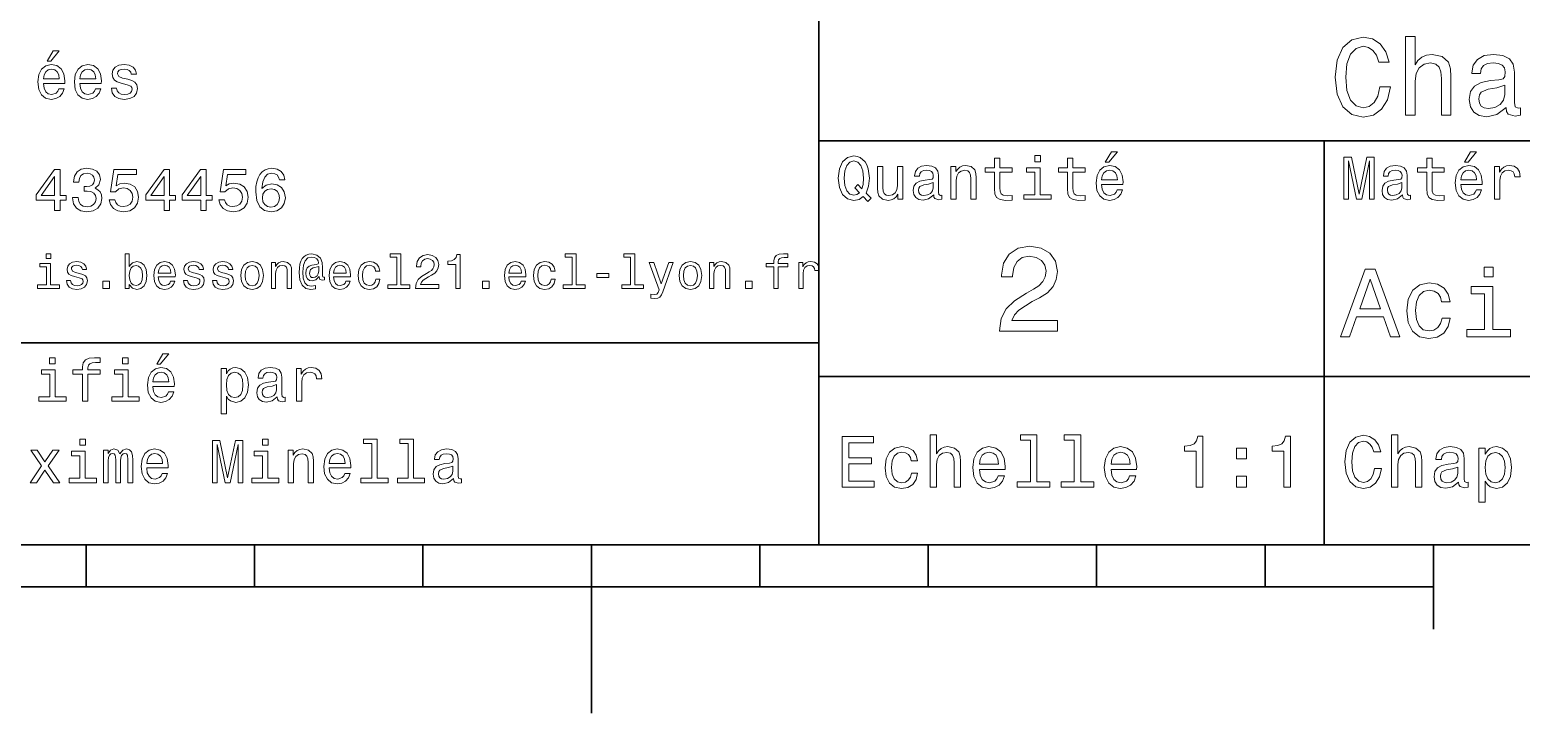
# Model space of a CAD drawing. Extents: x 0 to 297, y 0 to 210.
# Drawn here: x 115.2 to 203.7, y 0 to 40.6 of the extents above; entities that cross this region are included whole.
import ezdxf

# ---------------------------------------------------------------- set-up
doc = ezdxf.new("R2010")
doc.units = 0

msp = doc.modelspace()

# ---------------------------------------------------------------- linework, layer by layer
at = {"color": 7, "lineweight": 35}
for p, q in [((162, 10), (162, 70)), ((162, 34), (287, 34)), ((97, 22), (162, 22)), ((162, 20), (287, 20)), ((10, 10), (287, 10)), ((97, 10), (287, 10)), ((98.5, 7.5), (198.5, 7.5))]:
    msp.add_line(p, q, dxfattribs=at)
at = {"color": 7, "lineweight": 35, "ltscale": 0.35}
msp.add_line((192, 20), (192, 34), dxfattribs=at)
at = {"color": 7, "lineweight": 35, "ltscale": 0.25}
for p, q in [((192, 10), (192, 20)), ((148.5, 10), (148.5, 0))]:
    msp.add_line(p, q, dxfattribs=at)
at = {"color": 7, "lineweight": 35, "ltscale": 0.0625}
for p, q in [((118.5, 10), (118.5, 7.5)), ((128.5, 10), (128.5, 7.5)), ((138.5, 10), (138.5, 7.5)), ((158.5, 10), (158.5, 7.5)), ((168.5, 10), (168.5, 7.5)), ((178.5, 10), (178.5, 7.5)), ((188.5, 10), (188.5, 7.5))]:
    msp.add_line(p, q, dxfattribs=at)
at = {"color": 7, "lineweight": 35, "ltscale": 0.125}
msp.add_line((198.5, 10), (198.5, 5), dxfattribs=at)
at = {"color": 7, "lineweight": 13}
for points in [[(195.322769, 37.203171), (195.193085, 36.658501), (194.979111, 36.269451), (194.680832, 36.029537), (194.330688, 35.951729), (193.909225, 36.068443), (193.578522, 36.418587), (193.358063, 36.989193), (193.286743, 37.780258), (193.358063, 38.564842), (193.572037, 39.14193), (193.90274, 39.492073), (194.330688, 39.615273), (194.641922, 39.55043), (194.907776, 39.368874), (195.115265, 39.077087), (195.257919, 38.675072), (195.873917, 38.675072), (195.679398, 39.291065), (195.342209, 39.757923), (194.881836, 40.049709), (194.330688, 40.153458), (193.643372, 39.991352), (193.118149, 39.537464), (192.780975, 38.791786), (192.664261, 37.780258), (192.780975, 36.76873), (193.118149, 36.023052), (193.643372, 35.562679), (194.330688, 35.407059), (194.933716, 35.530258), (195.420029, 35.873917), (195.763687, 36.438038), (195.945236, 37.203171)], [(196.833572, 35.530258), (197.404175, 35.530258), (197.404175, 37.540344), (197.46254, 38.000721), (197.650574, 38.337894), (197.942368, 38.545387), (198.331406, 38.623199), (198.642654, 38.558357), (198.837173, 38.383286), (198.934433, 38.091499), (198.966858, 37.70245), (198.966858, 35.530258), (199.53746, 35.530258), (199.53746, 37.819164), (199.51152, 38.279537), (199.394806, 38.662102), (199.012238, 39.012245), (198.41571, 39.135445), (198.091492, 39.090057), (197.812683, 38.966858), (197.579254, 38.772331), (197.404175, 38.506485), (197.404175, 40.185879), (196.833572, 40.185879)], [(116.184441, 38.728386), (116.396973, 38.728386), (116.897697, 39.340778), (116.54467, 39.340778)], [(202.805481, 35.98415), (202.805481, 35.964695), (202.837891, 35.744236), (202.93515, 35.588615), (203.343658, 35.465416), (203.661377, 35.517288), (203.661377, 35.958214), (203.525208, 35.938759), (203.343658, 36.023052), (203.311234, 36.282421), (203.311234, 38.085014), (203.233429, 38.545387), (203.006485, 38.869595), (202.610947, 39.064121), (202.053314, 39.135445), (201.508636, 39.057636), (201.106628, 38.837173), (200.853745, 38.493515), (200.769455, 38.039623), (200.769455, 38.000721), (201.281693, 38.000721), (201.327087, 38.273052), (201.469742, 38.467579), (201.703171, 38.584293), (202.033859, 38.629681), (202.351578, 38.59726), (202.578522, 38.5), (202.714691, 38.331409), (202.760086, 38.09798), (202.734146, 37.825645), (202.630402, 37.68948), (202.371033, 37.624638), (201.88472, 37.572765), (201.327087, 37.456051), (200.931549, 37.248558), (200.69812, 36.924351), (200.626801, 36.444523), (200.691635, 36.016571), (200.892654, 35.698845), (201.216858, 35.497837), (201.664261, 35.426514), (202.267288, 35.562679)], [(115.964699, 37.406338), (117.232712, 37.406338), (117.236313, 37.554035), (117.178673, 37.9683), (117.020172, 38.278099), (116.768013, 38.465416), (116.432999, 38.533859), (116.105186, 38.461815), (115.853027, 38.260086), (115.690918, 37.932278), (115.633286, 37.5), (115.687317, 37.056915), (115.849426, 36.732708), (116.097984, 36.530979), (116.422188, 36.462536), (116.703171, 36.509365), (116.933716, 36.631844), (117.103027, 36.826366), (117.200287, 37.085735), (116.886887, 37.085735), (116.822044, 36.941643), (116.728386, 36.833572), (116.461815, 36.747116), (116.256485, 36.786743), (116.101585, 36.912823), (116.000717, 37.118156), (115.964699, 37.395531)], [(115.964699, 37.672909), (116.004318, 37.921471), (116.101585, 38.105186), (116.249283, 38.216858), (116.443802, 38.256485), (116.634727, 38.216858), (116.782425, 38.105186), (116.872482, 37.921471), (116.9049, 37.672909)], [(118.133286, 37.406338), (119.401299, 37.406338), (119.4049, 37.554035), (119.34726, 37.9683), (119.188766, 38.278099), (118.9366, 38.465416), (118.601585, 38.533859), (118.273773, 38.461815), (118.021614, 38.260086), (117.859512, 37.932278), (117.801872, 37.5), (117.855911, 37.056915), (118.018013, 36.732708), (118.266571, 36.530979), (118.590775, 36.462536), (118.871758, 36.509365), (119.10231, 36.631844), (119.271614, 36.826366), (119.368881, 37.085735), (119.055481, 37.085735), (118.990631, 36.941643), (118.896973, 36.833572), (118.630402, 36.747116), (118.425072, 36.786743), (118.270172, 36.912823), (118.169312, 37.118156), (118.133286, 37.395531)], [(118.133286, 37.672909), (118.172913, 37.921471), (118.270172, 38.105186), (118.41787, 38.216858), (118.612396, 38.256485), (118.803314, 38.216858), (118.951012, 38.105186), (119.041069, 37.921471), (119.073486, 37.672909)], [(120.971901, 37.658501), (120.66571, 37.730545), (120.438766, 37.8134), (120.363113, 37.982708), (120.384727, 38.101585), (120.460373, 38.188038), (120.582855, 38.242073), (120.759369, 38.263687), (120.92868, 38.242073), (121.061966, 38.177231), (121.148415, 38.079971), (121.184441, 37.950287), (121.49424, 37.950287), (121.49424, 37.957493), (121.440201, 38.191643), (121.292511, 38.375359), (121.061966, 38.490635), (120.759369, 38.533859), (120.453171, 38.490635), (120.229828, 38.371758), (120.08934, 38.195244), (120.046112, 37.971901), (120.078529, 37.755764), (120.179398, 37.604465), (120.3451, 37.496399), (120.586456, 37.42075), (120.939484, 37.334293), (121.155624, 37.244236), (121.213257, 37.172188), (121.234871, 37.064121), (121.202454, 36.930836), (121.115997, 36.829971), (120.97551, 36.765129), (120.788185, 36.743515), (120.590057, 36.765129), (120.445969, 36.840778), (120.348709, 36.963257), (120.309082, 37.132565), (120.002884, 37.132565), (120.053314, 36.844379), (120.201012, 36.635445), (120.435158, 36.509365), (120.759369, 36.462536), (121.097984, 36.509365), (121.346542, 36.635445), (121.497841, 36.837173), (121.551872, 37.100143), (121.512253, 37.327087), (121.400574, 37.481987), (121.216858, 37.582851)], [(202.740631, 36.749279), (202.662827, 36.412102), (202.455322, 36.152737), (202.144089, 35.98415), (201.76152, 35.925793), (201.515121, 35.958214), (201.340057, 36.061958), (201.229828, 36.243515), (201.197403, 36.496395), (201.223343, 36.723343), (201.327087, 36.885445), (201.742065, 37.067001), (202.267288, 37.14481), (202.740631, 37.30043)], [(164.642654, 30.685879), (164.916428, 30.401297), (165.107346, 30.592218), (164.811966, 30.894812), (164.963257, 31.305475), (165.010086, 31.780979), (164.941635, 32.339336), (164.862396, 32.56628), (164.757919, 32.753601), (164.46254, 33.009365), (164.282425, 33.074207), (164.08429, 33.099422), (163.702454, 33.009365), (163.41066, 32.757202), (163.223343, 32.342937), (163.158508, 31.780979), (163.223343, 31.219019), (163.407059, 30.804754), (163.698853, 30.54899), (164.08429, 30.462536), (164.39769, 30.520172)], [(164.41571, 30.916426), (164.260803, 30.801151), (164.08429, 30.765129), (163.850143, 30.829971), (163.666428, 31.024494), (163.543945, 31.341497), (163.504318, 31.780979), (163.543945, 32.216858), (163.662827, 32.537464), (163.846542, 32.731987), (164.08429, 32.80043), (164.318451, 32.731987), (164.502167, 32.533859), (164.621033, 32.213257), (164.664261, 31.780979), (164.631851, 31.40634), (164.5634, 31.150576), (164.329254, 31.395533), (164.13472, 31.211815)], [(172.438034, 32.130402), (172.438034, 31.161383), (172.459656, 30.847982), (172.560516, 30.631844), (172.762253, 30.505762), (173.104462, 30.462536), (173.479111, 30.480547), (173.479111, 30.754322), (173.205338, 30.732708), (172.956772, 30.761526), (172.823486, 30.851583), (172.765854, 31.002882), (172.755035, 31.215418), (172.755035, 32.130402), (173.479111, 32.130402), (173.479111, 32.400574), (172.755035, 32.400574), (172.755035, 32.966137), (172.438034, 32.966137), (172.438034, 32.400574), (171.890488, 32.400574), (171.890488, 32.130402)], [(175.161377, 33.117435), (174.82637, 33.117435), (174.82637, 32.757202), (175.161377, 32.757202)], [(176.775223, 32.130402), (176.775223, 31.161383), (176.796829, 30.847982), (176.89769, 30.631844), (177.099426, 30.505762), (177.44165, 30.462536), (177.816284, 30.480547), (177.816284, 30.754322), (177.542511, 30.732708), (177.293945, 30.761526), (177.16066, 30.851583), (177.103027, 31.002882), (177.092224, 31.215418), (177.092224, 32.130402), (177.816284, 32.130402), (177.816284, 32.400574), (177.092224, 32.400574), (177.092224, 32.966137), (176.775223, 32.966137), (176.775223, 32.400574), (176.227661, 32.400574), (176.227661, 32.130402)], [(179.015854, 32.728386), (179.228394, 32.728386), (179.729111, 33.340778), (179.376083, 33.340778)], [(193.183716, 30.530979), (193.46109, 30.530979), (193.46109, 32.80043), (193.929398, 30.530979), (194.239197, 30.530979), (194.703888, 32.80043), (194.703888, 30.530979), (194.984863, 30.530979), (194.984863, 33.030979), (194.545395, 33.030979), (194.08429, 30.826368), (193.626801, 33.030979), (193.183716, 33.030979)], [(198.100861, 32.130402), (198.100861, 31.161383), (198.122482, 30.847982), (198.223343, 30.631844), (198.425079, 30.505762), (198.767288, 30.462536), (199.141937, 30.480547), (199.141937, 30.754322), (198.868149, 30.732708), (198.619598, 30.761526), (198.486313, 30.851583), (198.42868, 31.002882), (198.417862, 31.215418), (198.417862, 32.130402), (199.141937, 32.130402), (199.141937, 32.400574), (198.417862, 32.400574), (198.417862, 32.966137), (198.100861, 32.966137), (198.100861, 32.400574), (197.553314, 32.400574), (197.553314, 32.130402)], [(200.341492, 32.728386), (200.554031, 32.728386), (201.054749, 33.340778), (200.701736, 33.340778)], [(116.631126, 29.850143), (116.95533, 29.850143), (116.95533, 30.46974), (117.311958, 30.46974), (117.311958, 30.757925), (116.95533, 30.757925), (116.95533, 32.296108), (116.627518, 32.296108), (115.532425, 30.786743), (115.532425, 30.46974), (116.631126, 30.46974)], [(115.835014, 30.757925), (116.631126, 31.878241), (116.631126, 30.757925)], [(117.693802, 30.635447), (117.693802, 30.610229), (117.751442, 30.264408), (117.920746, 30.005043), (118.187317, 29.839336), (118.540344, 29.778097), (118.914986, 29.839336), (119.195969, 29.997837), (119.376083, 30.25), (119.440926, 30.574207), (119.412109, 30.786743), (119.332855, 30.959654), (119.203171, 31.092939), (119.030258, 31.190201), (119.264412, 31.384726), (119.34726, 31.694523), (119.293228, 31.975504), (119.138329, 32.188038), (118.886169, 32.321323), (118.540344, 32.368156), (118.216141, 32.310516), (117.967583, 32.152016), (117.805481, 31.899855), (117.751442, 31.56484), (117.751442, 31.539625), (118.072044, 31.539625), (118.100868, 31.770172), (118.194527, 31.935879), (118.345825, 32.036743), (118.558357, 32.072765), (118.745682, 32.043949), (118.882568, 31.9683), (118.965416, 31.845821), (118.997841, 31.680115), (118.965416, 31.503601), (118.878967, 31.384726), (118.727669, 31.312679), (118.522339, 31.291065), (118.381844, 31.294668), (118.381844, 31.010086), (118.558357, 31.01729), (118.785301, 30.984869), (118.954613, 30.898415), (119.055481, 30.757925), (119.091499, 30.574207), (119.051872, 30.365273), (118.947403, 30.210375), (118.7817, 30.113111), (118.561958, 30.08069), (118.335014, 30.116714), (118.169312, 30.224783), (118.064842, 30.397694), (118.025215, 30.635447)], [(119.876801, 30.502161), (119.956055, 30.206772), (120.132568, 29.976225), (120.391937, 29.832132), (120.723343, 29.778097), (121.087173, 29.842939), (121.371758, 30.019451), (121.551872, 30.300432), (121.620316, 30.660662), (121.559082, 30.995676), (121.386169, 31.258644), (121.115997, 31.427954), (120.766571, 31.489193), (120.496399, 31.445965), (120.287468, 31.327089), (120.388329, 32.000721), (121.483429, 32.000721), (121.483429, 32.296108), (120.146973, 32.296108), (119.948853, 30.970461), (120.23703, 30.970461), (120.445969, 31.139769), (120.71254, 31.201008), (120.943085, 31.161383), (121.119598, 31.046108), (121.23127, 30.869596), (121.270897, 30.642651), (121.23127, 30.415705), (121.115997, 30.239193), (120.939484, 30.127522), (120.71254, 30.087896), (120.521614, 30.113111), (120.373917, 30.195965), (120.265854, 30.325647), (120.211815, 30.502161)], [(123.136887, 29.850143), (123.461098, 29.850143), (123.461098, 30.46974), (123.817726, 30.46974), (123.817726, 30.757925), (123.461098, 30.757925), (123.461098, 32.296108), (123.133286, 32.296108), (122.038185, 30.786743), (122.038185, 30.46974), (123.136887, 30.46974)], [(122.340782, 30.757925), (123.136887, 31.878241), (123.136887, 30.757925)], [(125.305481, 29.850143), (125.629684, 29.850143), (125.629684, 30.46974), (125.986313, 30.46974), (125.986313, 30.757925), (125.629684, 30.757925), (125.629684, 32.296108), (125.30188, 32.296108), (124.206772, 30.786743), (124.206772, 30.46974), (125.305481, 30.46974)], [(124.509369, 30.757925), (125.305481, 31.878241), (125.305481, 30.757925)], [(126.382568, 30.502161), (126.461823, 30.206772), (126.638336, 29.976225), (126.897697, 29.832132), (127.229111, 29.778097), (127.592941, 29.842939), (127.877525, 30.019451), (128.057648, 30.300432), (128.126083, 30.660662), (128.06485, 30.995676), (127.891937, 31.258644), (127.621765, 31.427954), (127.272339, 31.489193), (127.002167, 31.445965), (126.793228, 31.327089), (126.894096, 32.000721), (127.989197, 32.000721), (127.989197, 32.296108), (126.65274, 32.296108), (126.454613, 30.970461), (126.742798, 30.970461), (126.951736, 31.139769), (127.218307, 31.201008), (127.448853, 31.161383), (127.625366, 31.046108), (127.737038, 30.869596), (127.776657, 30.642651), (127.737038, 30.415705), (127.621765, 30.239193), (127.445251, 30.127522), (127.218307, 30.087896), (127.027382, 30.113111), (126.879684, 30.195965), (126.771622, 30.325647), (126.717583, 30.502161)], [(130.309082, 31.676512), (130.240631, 31.9683), (130.082138, 32.184437), (129.837189, 32.321323), (129.520172, 32.368156), (129.307648, 32.342937), (129.123932, 32.274494), (128.961823, 32.162823), (128.824936, 32.004322), (128.716858, 31.806194), (128.637619, 31.56484), (128.587189, 31.280258), (128.572769, 30.959654), (128.630402, 30.448126), (128.806915, 30.077089), (129.091507, 29.853746), (129.48056, 29.778097), (129.829971, 29.842939), (130.096542, 30.012247), (130.269455, 30.278818), (130.330688, 30.617435), (130.269455, 30.959654), (130.10376, 31.222622), (129.847992, 31.388329), (129.530991, 31.445965), (129.188766, 31.373919), (128.932999, 31.168587), (128.98703, 31.56484), (129.10231, 31.849422), (129.278824, 32.01873), (129.523773, 32.076366), (129.703888, 32.04755), (129.84079, 31.971901), (129.930847, 31.845821), (129.977676, 31.676512)], [(166.998566, 32.465416), (166.681549, 32.465416), (166.681549, 31.348703), (166.645538, 31.089336), (166.541061, 30.902016), (166.378967, 30.786743), (166.166428, 30.750719), (165.997116, 30.779539), (165.889053, 30.865993), (165.827805, 31.013687), (165.8134, 31.222622), (165.8134, 32.465416), (165.496399, 32.465416), (165.496399, 31.193804), (165.507202, 30.93804), (165.575653, 30.725504), (165.784576, 30.530979), (166.119598, 30.462536), (166.299713, 30.487751), (166.454605, 30.552593), (166.587891, 30.664265), (166.695969, 30.826368), (166.695969, 30.530979), (166.998566, 30.530979)], [(168.824921, 30.78314), (168.824921, 30.772333), (168.842941, 30.649855), (168.896973, 30.5634), (169.123917, 30.494957), (169.30043, 30.523775), (169.30043, 30.768732), (169.224777, 30.757925), (169.123917, 30.804754), (169.105911, 30.948847), (169.105911, 31.950287), (169.062683, 32.206051), (168.9366, 32.386166), (168.716858, 32.494236), (168.407059, 32.533859), (168.104462, 32.490635), (167.881119, 32.368156), (167.740631, 32.177231), (167.693802, 31.925072), (167.693802, 31.903458), (167.978394, 31.903458), (168.003601, 32.054756), (168.082855, 32.162823), (168.21254, 32.227665), (168.396255, 32.25288), (168.572769, 32.234871), (168.698853, 32.180836), (168.77449, 32.087173), (168.799713, 31.957493), (168.785309, 31.806194), (168.727661, 31.730547), (168.583572, 31.694523), (168.3134, 31.665705), (168.003601, 31.600864), (167.783859, 31.48559), (167.654175, 31.305475), (167.614548, 31.038904), (167.650574, 30.801151), (167.762253, 30.62464), (167.942368, 30.512968), (168.190918, 30.473343), (168.52594, 30.54899)], [(169.844376, 30.530979), (170.161377, 30.530979), (170.161377, 31.647694), (170.193802, 31.903458), (170.298279, 32.090778), (170.460373, 32.206051), (170.676514, 32.249279), (170.849426, 32.213257), (170.957489, 32.115993), (171.011536, 31.95389), (171.029541, 31.737751), (171.029541, 30.530979), (171.346542, 30.530979), (171.346542, 31.802593), (171.332138, 32.058357), (171.267288, 32.270893), (171.054749, 32.465416), (170.723343, 32.533859), (170.539627, 32.508644), (170.38472, 32.440201), (170.251434, 32.324928), (170.146973, 32.170029), (170.146973, 32.465416), (169.844376, 32.465416)], [(175.150574, 30.79755), (175.150574, 32.400574), (174.336456, 32.400574), (174.336456, 32.130402), (174.833572, 32.130402), (174.833572, 30.79755), (174.185165, 30.79755), (174.185165, 30.530979), (175.806198, 30.530979), (175.806198, 30.79755)], [(178.796112, 31.40634), (180.064117, 31.40634), (180.067719, 31.554033), (180.010086, 31.9683), (179.851593, 32.278099), (179.599426, 32.465416), (179.264404, 32.533859), (178.9366, 32.461815), (178.684433, 32.260086), (178.522339, 31.932276), (178.464691, 31.5), (178.518738, 31.056915), (178.680832, 30.732708), (178.929398, 30.530979), (179.253601, 30.462536), (179.534576, 30.509365), (179.765137, 30.631844), (179.934433, 30.826368), (180.031708, 31.085733), (179.718292, 31.085733), (179.653458, 30.941643), (179.559799, 30.833572), (179.293228, 30.747118), (179.087891, 30.786743), (178.932999, 30.912823), (178.832138, 31.118155), (178.796112, 31.395533)], [(178.796112, 31.672911), (178.835739, 31.921469), (178.932999, 32.105186), (179.080688, 32.216858), (179.275208, 32.256485), (179.466141, 32.216858), (179.613831, 32.105186), (179.703888, 31.921469), (179.736313, 31.672911)], [(196.656342, 30.78314), (196.656342, 30.772333), (196.674347, 30.649855), (196.728394, 30.5634), (196.955338, 30.494957), (197.131851, 30.523775), (197.131851, 30.768732), (197.056198, 30.757925), (196.955338, 30.804754), (196.937317, 30.948847), (196.937317, 31.950287), (196.894089, 32.206051), (196.768005, 32.386166), (196.548264, 32.494236), (196.23848, 32.533859), (195.935883, 32.490635), (195.71254, 32.368156), (195.572052, 32.177231), (195.525223, 31.925072), (195.525223, 31.903458), (195.809799, 31.903458), (195.835022, 32.054756), (195.914261, 32.162823), (196.043945, 32.227665), (196.227661, 32.25288), (196.404175, 32.234871), (196.530258, 32.180836), (196.605911, 32.087173), (196.631119, 31.957493), (196.616714, 31.806194), (196.559082, 31.730547), (196.414978, 31.694523), (196.144806, 31.665705), (195.835022, 31.600864), (195.61528, 31.48559), (195.485596, 31.305475), (195.445969, 31.038904), (195.481995, 30.801151), (195.593658, 30.62464), (195.773773, 30.512968), (196.022339, 30.473343), (196.357346, 30.54899)], [(200.121765, 31.40634), (201.389771, 31.40634), (201.393372, 31.554033), (201.335739, 31.9683), (201.177231, 32.278099), (200.925079, 32.465416), (200.590057, 32.533859), (200.262253, 32.461815), (200.010086, 32.260086), (199.847977, 31.932276), (199.790344, 31.5), (199.844376, 31.056915), (200.006485, 30.732708), (200.255051, 30.530979), (200.579254, 30.462536), (200.860229, 30.509365), (201.090775, 30.631844), (201.260086, 30.826368), (201.357346, 31.085733), (201.043945, 31.085733), (200.979111, 30.941643), (200.885452, 30.833572), (200.618881, 30.747118), (200.413544, 30.786743), (200.258652, 30.912823), (200.157776, 31.118155), (200.121765, 31.395533)], [(200.121765, 31.672911), (200.161377, 31.921469), (200.258652, 32.105186), (200.406342, 32.216858), (200.600861, 32.256485), (200.791794, 32.216858), (200.939484, 32.105186), (201.029541, 31.921469), (201.061966, 31.672911)], [(202.131851, 30.530979), (202.448853, 30.530979), (202.448853, 31.636887), (202.481262, 31.903458), (202.578537, 32.094379), (202.73703, 32.209652), (202.94957, 32.249279), (203.108063, 32.224064), (203.226944, 32.152016), (203.298996, 32.029537), (203.324203, 31.863832), (203.644806, 31.863832), (203.601593, 32.155621), (203.482712, 32.364552), (203.284576, 32.490635), (203.014404, 32.533859), (202.830688, 32.505043), (202.672195, 32.432995), (202.531708, 32.310516), (202.420029, 32.144814), (202.420029, 32.465416), (202.131851, 32.465416)], [(129.981277, 30.613832), (129.94165, 30.386887), (129.84079, 30.213976), (129.67868, 30.098703), (129.476944, 30.062679), (129.26442, 30.098703), (129.10231, 30.210375), (128.997849, 30.383286), (128.965424, 30.610229), (129.00145, 30.833572), (129.10231, 31.002882), (129.268021, 31.11095), (129.491364, 31.150576), (129.685883, 31.11095), (129.84079, 31.006483), (129.94165, 30.837175)], [(168.78891, 31.208212), (168.745682, 31.020893), (168.630402, 30.876801), (168.457489, 30.78314), (168.244965, 30.750719), (168.108063, 30.768732), (168.010803, 30.826368), (167.94957, 30.927233), (167.931549, 31.067722), (167.945969, 31.193804), (168.003601, 31.283861), (168.234146, 31.384726), (168.52594, 31.427954), (168.78891, 31.514408)], [(196.620316, 31.208212), (196.577087, 31.020893), (196.461823, 30.876801), (196.28891, 30.78314), (196.07637, 30.750719), (195.939484, 30.768732), (195.842224, 30.826368), (195.780975, 30.927233), (195.76297, 31.067722), (195.777374, 31.193804), (195.835022, 31.283861), (196.065567, 31.384726), (196.357346, 31.427954), (196.620316, 31.514408)], [(172.742065, 22.700289), (176.178665, 22.700289), (176.178665, 23.319885), (173.462524, 23.319885), (173.613831, 23.658503), (173.873199, 23.939482), (174.672897, 24.45101), (175.097977, 24.667147), (175.573486, 24.976946), (175.912094, 25.337177), (176.106628, 25.762249), (176.178665, 26.244957), (176.056183, 26.850143), (175.717575, 27.325649), (175.198837, 27.628242), (174.528809, 27.736313), (173.837173, 27.613834), (173.311234, 27.275217), (172.97261, 26.734871), (172.857346, 26.021614), (172.857346, 25.92075), (173.512955, 25.92075), (173.512955, 25.978386), (173.577805, 26.4683), (173.772324, 26.828531), (174.082123, 27.059078), (174.492783, 27.138329), (174.91066, 27.066282), (175.220459, 26.886168), (175.42218, 26.605188), (175.494232, 26.252163), (175.443802, 25.92075), (175.306915, 25.639771), (175.076355, 25.394814), (174.759354, 25.178675), (174.33429, 24.948128), (173.628235, 24.501442), (173.131119, 24.025938), (172.835724, 23.449568), (172.742065, 22.721903)], [(116.394814, 25.438042), (116.394814, 26.720463), (115.743515, 26.720463), (115.743515, 26.504324), (116.141205, 26.504324), (116.141205, 25.438042), (115.622475, 25.438042), (115.622475, 25.224785), (116.919304, 25.224785), (116.919304, 25.438042)], [(116.403458, 27.293949), (116.135445, 27.293949), (116.135445, 27.005764), (116.403458, 27.005764)], [(118.112389, 26.126802), (117.867432, 26.184439), (117.685883, 26.250721), (117.625359, 26.386168), (117.642654, 26.48127), (117.703171, 26.550434), (117.801147, 26.59366), (117.94236, 26.610952), (118.077805, 26.59366), (118.184433, 26.541788), (118.253601, 26.463978), (118.282417, 26.360231), (118.530258, 26.360231), (118.530258, 26.365995), (118.48703, 26.553314), (118.368874, 26.700289), (118.184433, 26.792507), (117.94236, 26.827091), (117.697403, 26.792507), (117.51873, 26.697407), (117.406342, 26.556196), (117.371758, 26.377523), (117.39769, 26.204613), (117.478386, 26.083574), (117.610947, 25.99712), (117.804031, 25.9366), (118.086456, 25.867435), (118.259369, 25.795389), (118.305473, 25.737753), (118.322769, 25.651299), (118.296829, 25.54467), (118.227661, 25.463978), (118.115273, 25.412106), (117.965416, 25.394814), (117.806915, 25.412106), (117.691643, 25.472624), (117.613831, 25.570606), (117.58213, 25.706053), (117.337173, 25.706053), (117.377518, 25.475506), (117.495674, 25.308359), (117.682999, 25.207495), (117.94236, 25.170031), (118.213257, 25.207495), (118.412102, 25.308359), (118.533142, 25.469742), (118.57637, 25.680117), (118.54467, 25.861673), (118.45533, 25.985592), (118.308357, 26.066284)], [(121.0634, 25.463978), (121.250717, 25.242075), (121.507202, 25.170031), (121.749283, 25.224785), (121.942368, 25.38905), (122.0634, 25.651299), (122.109512, 26), (122.0634, 26.348703), (121.939484, 26.60807), (121.749283, 26.769453), (121.507202, 26.827091), (121.253601, 26.752163), (121.149857, 26.659943), (121.0634, 26.536024), (121.0634, 27.293949), (120.809799, 27.293949), (120.809799, 25.224785), (121.0634, 25.224785)], [(121.850143, 26), (121.821327, 25.740635), (121.743515, 25.550434), (121.619598, 25.43516), (121.463974, 25.397696), (121.293945, 25.43516), (121.170029, 25.550434), (121.092216, 25.737753), (121.066284, 26), (121.092216, 26.259367), (121.170029, 26.446688), (121.293945, 26.559078), (121.463974, 26.599424), (121.619598, 26.559078), (121.743515, 26.443806), (121.821327, 26.256485)], [(122.780983, 25.925074), (123.795387, 25.925074), (123.798271, 26.043228), (123.752167, 26.374641), (123.625359, 26.622478), (123.42363, 26.772335), (123.155624, 26.827091), (122.893372, 26.769453), (122.691643, 26.60807), (122.561958, 26.345821), (122.515854, 26), (122.559082, 25.645535), (122.688759, 25.386168), (122.887611, 25.224785), (123.146973, 25.170031), (123.371758, 25.207495), (123.556198, 25.305477), (123.691643, 25.461096), (123.769455, 25.668589), (123.51873, 25.668589), (123.466858, 25.553314), (123.39193, 25.46686), (123.178673, 25.397696), (123.014412, 25.429396), (122.890488, 25.53026), (122.809799, 25.694525), (122.780983, 25.916428)], [(122.780983, 26.138329), (122.812683, 26.337177), (122.890488, 26.48415), (123.008644, 26.573488), (123.164268, 26.605188), (123.317001, 26.573488), (123.435158, 26.48415), (123.507202, 26.337177), (123.533142, 26.138329)], [(125.051872, 26.126802), (124.806915, 26.184439), (124.625366, 26.250721), (124.564842, 26.386168), (124.582138, 26.48127), (124.642654, 26.550434), (124.740631, 26.59366), (124.881844, 26.610952), (125.017288, 26.59366), (125.123917, 26.541788), (125.193085, 26.463978), (125.221901, 26.360231), (125.469742, 26.360231), (125.469742, 26.365995), (125.426514, 26.553314), (125.308357, 26.700289), (125.123917, 26.792507), (124.881844, 26.827091), (124.636887, 26.792507), (124.458214, 26.697407), (124.345825, 26.556196), (124.311241, 26.377523), (124.337173, 26.204613), (124.41787, 26.083574), (124.55043, 25.99712), (124.743515, 25.9366), (125.02594, 25.867435), (125.198853, 25.795389), (125.244957, 25.737753), (125.262253, 25.651299), (125.236313, 25.54467), (125.167145, 25.463978), (125.054756, 25.412106), (124.9049, 25.394814), (124.746399, 25.412106), (124.631126, 25.472624), (124.553314, 25.570606), (124.521614, 25.706053), (124.276657, 25.706053), (124.317001, 25.475506), (124.435158, 25.308359), (124.622482, 25.207495), (124.881844, 25.170031), (125.15274, 25.207495), (125.351585, 25.308359), (125.472626, 25.469742), (125.515854, 25.680117), (125.484154, 25.861673), (125.394814, 25.985592), (125.247841, 26.066284)], [(126.786743, 26.126802), (126.541786, 26.184439), (126.360229, 26.250721), (126.299713, 26.386168), (126.317001, 26.48127), (126.377525, 26.550434), (126.47551, 26.59366), (126.616714, 26.610952), (126.752167, 26.59366), (126.858795, 26.541788), (126.927956, 26.463978), (126.956772, 26.360231), (127.204613, 26.360231), (127.204613, 26.365995), (127.161385, 26.553314), (127.043228, 26.700289), (126.858795, 26.792507), (126.616714, 26.827091), (126.371758, 26.792507), (126.193085, 26.697407), (126.080696, 26.556196), (126.046112, 26.377523), (126.072052, 26.204613), (126.15274, 26.083574), (126.285309, 25.99712), (126.478386, 25.9366), (126.760811, 25.867435), (126.933716, 25.795389), (126.979828, 25.737753), (126.997116, 25.651299), (126.971184, 25.54467), (126.902023, 25.463978), (126.789627, 25.412106), (126.639771, 25.394814), (126.48127, 25.412106), (126.365997, 25.472624), (126.288185, 25.570606), (126.256485, 25.706053), (126.011528, 25.706053), (126.051872, 25.475506), (126.170029, 25.308359), (126.357353, 25.207495), (126.616714, 25.170031), (126.887611, 25.207495), (127.086456, 25.308359), (127.207497, 25.469742), (127.250725, 25.680117), (127.219025, 25.861673), (127.129684, 25.985592), (126.982712, 26.066284)], [(127.688766, 25.99712), (127.734871, 25.645535), (127.867439, 25.386168), (128.07782, 25.224785), (128.360229, 25.170031), (128.639771, 25.224785), (128.850143, 25.383286), (128.982712, 25.642653), (129.031708, 25.99712), (128.982712, 26.348703), (128.850143, 26.610952), (128.639771, 26.769453), (128.360229, 26.827091), (128.07782, 26.769453), (127.867439, 26.60807), (127.734871, 26.348703)], [(127.948128, 26), (127.974068, 26.259367), (128.054764, 26.446688), (128.184448, 26.56196), (128.360229, 26.602306), (128.533142, 26.56196), (128.662827, 26.449568), (128.743515, 26.259367), (128.772339, 26), (128.743515, 25.737753), (128.662827, 25.547552), (128.533142, 25.432278), (128.360229, 25.394814), (128.184448, 25.432278), (128.054764, 25.547552), (127.974068, 25.737753)], [(129.498566, 25.224785), (129.752167, 25.224785), (129.752167, 26.118156), (129.778107, 26.322767), (129.861679, 26.472624), (129.991364, 26.564842), (130.164276, 26.599424), (130.302597, 26.570606), (130.389053, 26.492796), (130.432281, 26.363113), (130.446686, 26.190203), (130.446686, 25.224785), (130.700287, 25.224785), (130.700287, 26.242077), (130.688766, 26.446688), (130.636887, 26.616716), (130.466858, 26.772335), (130.201736, 26.827091), (130.054764, 26.806917), (129.930847, 26.752163), (129.824219, 26.659943), (129.740631, 26.536024), (129.740631, 26.772335), (129.498566, 26.772335)], [(132.648422, 25.734871), (132.648422, 25.902018), (132.60231, 25.893373), (132.547546, 25.913546), (132.530258, 25.974064), (132.530258, 26.446688), (132.507202, 26.780981), (132.414993, 27.02882), (132.198853, 27.213257), (131.896255, 27.279539), (131.720459, 27.262249), (131.570618, 27.210375), (131.440918, 27.12392), (131.337189, 27.002882), (131.256485, 26.850145), (131.198853, 26.662825), (131.164276, 26.438042), (131.15274, 26.184439), (131.193085, 25.737753), (131.322769, 25.42075), (131.53891, 25.230549), (131.84726, 25.170031), (132.129684, 25.216139), (132.129684, 25.406342), (131.881851, 25.360231), (131.642654, 25.409224), (131.484161, 25.567724), (131.397705, 25.835735), (131.371765, 26.224785), (131.400574, 26.605188), (131.498566, 26.876081), (131.657059, 27.040346), (131.887604, 27.095102), (132.0634, 27.063402), (132.193085, 26.988474), (132.273773, 26.876081), (132.302597, 26.746399), (132.270905, 26.682999), (132.184448, 26.654179), (131.902023, 26.610952), (131.746399, 26.547552), (131.634003, 26.449568), (131.567719, 26.314121), (131.547546, 26.135448), (131.573486, 25.942364), (131.645538, 25.798271), (131.763687, 25.708935), (131.919312, 25.680117), (132.146973, 25.740635), (132.340057, 25.930836), (132.340057, 25.913546), (132.386169, 25.760807), (132.544678, 25.714699)], [(133.190201, 25.925074), (134.20462, 25.925074), (134.207489, 26.043228), (134.161392, 26.374641), (134.034592, 26.622478), (133.832855, 26.772335), (133.56485, 26.827091), (133.302597, 26.769453), (133.100861, 26.60807), (132.971191, 26.345821), (132.925079, 26), (132.968307, 25.645535), (133.097992, 25.386168), (133.296829, 25.224785), (133.556198, 25.170031), (133.780975, 25.207495), (133.965424, 25.305477), (134.100861, 25.461096), (134.17868, 25.668589), (133.927963, 25.668589), (133.876083, 25.553314), (133.801147, 25.46686), (133.587906, 25.397696), (133.42363, 25.429396), (133.299713, 25.53026), (133.219025, 25.694525), (133.190201, 25.916428)], [(133.190201, 26.138329), (133.221909, 26.337177), (133.299713, 26.48415), (133.417877, 26.573488), (133.573486, 26.605188), (133.726227, 26.573488), (133.844391, 26.48415), (133.916428, 26.337177), (133.942368, 26.138329)], [(135.688766, 26.259367), (135.939484, 26.259367), (135.887604, 26.489914), (135.763702, 26.671471), (135.570618, 26.783863), (135.319885, 26.827091), (135.043228, 26.769453), (134.832855, 26.60807), (134.700287, 26.345821), (134.654175, 25.994238), (134.697418, 25.645535), (134.827087, 25.386168), (135.031708, 25.224785), (135.311249, 25.170031), (135.559082, 25.213257), (135.752167, 25.334295), (135.884735, 25.524496), (135.942368, 25.778099), (135.700287, 25.778099), (135.657074, 25.616716), (135.57637, 25.495678), (135.461105, 25.42075), (135.319885, 25.397696), (135.144104, 25.43516), (135.017303, 25.550434), (134.939484, 25.737753), (134.913544, 26.002882), (134.939484, 26.262249), (135.020172, 26.449568), (135.149857, 26.564842), (135.319885, 26.605188), (135.469742, 26.579252), (135.582138, 26.51297), (135.657074, 26.40346)], [(136.942368, 27.080692), (136.942368, 25.438042), (136.420746, 25.438042), (136.420746, 25.224785), (137.714706, 25.224785), (137.714706, 25.438042), (137.195969, 25.438042), (137.195969, 27.293949), (136.544678, 27.293949), (136.544678, 27.080692)], [(138.066284, 25.224785), (139.440933, 25.224785), (139.440933, 25.472624), (138.354477, 25.472624), (138.414993, 25.60807), (138.518738, 25.720463), (138.838623, 25.925074), (139.008652, 26.011528), (139.198853, 26.135448), (139.334305, 26.279539), (139.412109, 26.449568), (139.440933, 26.642653), (139.391937, 26.884727), (139.256485, 27.074928), (139.048996, 27.195967), (138.780991, 27.239193), (138.504333, 27.190203), (138.293945, 27.054756), (138.158508, 26.838617), (138.112396, 26.553314), (138.112396, 26.51297), (138.374649, 26.51297), (138.374649, 26.536024), (138.400574, 26.731989), (138.478394, 26.876081), (138.60231, 26.9683), (138.766571, 27), (138.933716, 26.971182), (139.057648, 26.899136), (139.138336, 26.786745), (139.167145, 26.645535), (139.146973, 26.51297), (139.092224, 26.400578), (139, 26.302595), (138.873199, 26.216139), (138.703171, 26.12392), (138.420746, 25.945246), (138.221909, 25.755045), (138.10376, 25.524496), (138.066284, 25.233431)], [(140.452454, 25.224785), (140.714706, 25.224785), (140.714706, 27.239193), (140.518738, 27.239193), (140.466858, 27.063402), (140.363113, 26.945246), (140.20462, 26.876081), (139.985596, 26.853027), (139.985596, 26.648417), (140.452454, 26.648417)], [(143.599426, 25.925074), (144.613846, 25.925074), (144.61673, 26.043228), (144.570618, 26.374641), (144.443817, 26.622478), (144.242081, 26.772335), (143.974075, 26.827091), (143.711823, 26.769453), (143.510101, 26.60807), (143.380417, 26.345821), (143.334305, 26), (143.377533, 25.645535), (143.507217, 25.386168), (143.706055, 25.224785), (143.965424, 25.170031), (144.190216, 25.207495), (144.374649, 25.305477), (144.510101, 25.461096), (144.587906, 25.668589), (144.337189, 25.668589), (144.285309, 25.553314), (144.210388, 25.46686), (143.997131, 25.397696), (143.832855, 25.429396), (143.708939, 25.53026), (143.62825, 25.694525), (143.599426, 25.916428)], [(143.599426, 26.138329), (143.631134, 26.337177), (143.708939, 26.48415), (143.827103, 26.573488), (143.982712, 26.605188), (144.135452, 26.573488), (144.253601, 26.48415), (144.325653, 26.337177), (144.351593, 26.138329)], [(146.097992, 26.259367), (146.348709, 26.259367), (146.296844, 26.489914), (146.172913, 26.671471), (145.979828, 26.783863), (145.729111, 26.827091), (145.452454, 26.769453), (145.242081, 26.60807), (145.109528, 26.345821), (145.063416, 25.994238), (145.106628, 25.645535), (145.236328, 25.386168), (145.440933, 25.224785), (145.720474, 25.170031), (145.968307, 25.213257), (146.161392, 25.334295), (146.293961, 25.524496), (146.351593, 25.778099), (146.109528, 25.778099), (146.066284, 25.616716), (145.985596, 25.495678), (145.870331, 25.42075), (145.729111, 25.397696), (145.553314, 25.43516), (145.426514, 25.550434), (145.348709, 25.737753), (145.322784, 26.002882), (145.348709, 26.262249), (145.429398, 26.449568), (145.559082, 26.564842), (145.729111, 26.605188), (145.878967, 26.579252), (145.991364, 26.51297), (146.066284, 26.40346)], [(147.351593, 27.080692), (147.351593, 25.438042), (146.829987, 25.438042), (146.829987, 25.224785), (148.123932, 25.224785), (148.123932, 25.438042), (147.605194, 25.438042), (147.605194, 27.293949), (146.953903, 27.293949), (146.953903, 27.080692)], [(150.821335, 27.080692), (150.821335, 25.438042), (150.299713, 25.438042), (150.299713, 25.224785), (151.593674, 25.224785), (151.593674, 25.438042), (151.074936, 25.438042), (151.074936, 27.293949), (150.423645, 27.293949), (150.423645, 27.080692)], [(153.092224, 26.772335), (152.648422, 25.49856), (152.213272, 26.772335), (151.936615, 26.772335), (152.524506, 25.13833), (152.472626, 24.994238), (152.391937, 24.896255), (152.2565, 24.864553), (152.023071, 24.893373), (152.023071, 24.648417), (152.268021, 24.62536), (152.443817, 24.648417), (152.567734, 24.720463), (152.657074, 24.844381), (152.734879, 25.025938), (153.363129, 26.772335)], [(153.711823, 25.99712), (153.757935, 25.645535), (153.890503, 25.386168), (154.100876, 25.224785), (154.383301, 25.170031), (154.662842, 25.224785), (154.873215, 25.383286), (155.005768, 25.642653), (155.054764, 25.99712), (155.005768, 26.348703), (154.873215, 26.610952), (154.662842, 26.769453), (154.383301, 26.827091), (154.100876, 26.769453), (153.890503, 26.60807), (153.757935, 26.348703)], [(153.971191, 26), (153.997131, 26.259367), (154.07782, 26.446688), (154.207504, 26.56196), (154.383301, 26.602306), (154.556213, 26.56196), (154.685883, 26.449568), (154.766586, 26.259367), (154.795395, 26), (154.766586, 25.737753), (154.685883, 25.547552), (154.556213, 25.432278), (154.383301, 25.394814), (154.207504, 25.432278), (154.07782, 25.547552), (153.997131, 25.737753)], [(155.521622, 25.224785), (155.775223, 25.224785), (155.775223, 26.118156), (155.801163, 26.322767), (155.884735, 26.472624), (156.01442, 26.564842), (156.187332, 26.599424), (156.325653, 26.570606), (156.412109, 26.492796), (156.455353, 26.363113), (156.469757, 26.190203), (156.469757, 25.224785), (156.723358, 25.224785), (156.723358, 26.242077), (156.711823, 26.446688), (156.659958, 26.616716), (156.489929, 26.772335), (156.224792, 26.827091), (156.07782, 26.806917), (155.953903, 26.752163), (155.847275, 26.659943), (155.763702, 26.536024), (155.763702, 26.772335), (155.521622, 26.772335)], [(159.342957, 26.504324), (159.342957, 25.224785), (159.596558, 25.224785), (159.596558, 26.504324), (160.172928, 26.504324), (160.172928, 26.720463), (159.596558, 26.720463), (159.596558, 26.815563), (159.61673, 26.930836), (159.683014, 27.008646), (159.79541, 27.054756), (159.956787, 27.072046), (160.172928, 27.06052), (160.172928, 27.279539), (159.899139, 27.293949), (159.651306, 27.268013), (159.478394, 27.190203), (159.374649, 27.054756), (159.342957, 26.861671), (159.342957, 26.720463), (158.878967, 26.720463), (158.878967, 26.504324)], [(160.821335, 25.224785), (161.074951, 25.224785), (161.074951, 26.10951), (161.100876, 26.322767), (161.17868, 26.475506), (161.305481, 26.567724), (161.475525, 26.599424), (161.602325, 26.579252), (161.697418, 26.521614), (161.755066, 26.423632), (161.775238, 26.291067), (162.031708, 26.291067), (161.997131, 26.524496), (161.902039, 26.691643), (161.74353, 26.792507), (161.52739, 26.827091), (161.380417, 26.804035), (161.253616, 26.746399), (161.14122, 26.648417), (161.05188, 26.515852), (161.05188, 26.772335), (160.821335, 26.772335)], [(132.314117, 26.279539), (132.285309, 26.100866), (132.213257, 25.974064), (132.103745, 25.896255), (131.97406, 25.873199), (131.884735, 25.887609), (131.821335, 25.939482), (131.780975, 26.025938), (131.769455, 26.146975), (131.818451, 26.345821), (131.985596, 26.449568), (132.314117, 26.53026)], [(148.829987, 25.884727), (149.52739, 25.884727), (149.52739, 26.112392), (148.829987, 26.112392)], [(192.982712, 22.360231), (193.51297, 22.360231), (193.933716, 23.536024), (195.530258, 23.536024), (195.951004, 22.360231), (196.492798, 22.360231), (195.028824, 26.365995), (194.440918, 26.365995)], [(194.118149, 24.025938), (194.734863, 25.789627), (195.351578, 24.025938)], [(202.048996, 26.49856), (201.51297, 26.49856), (201.51297, 25.922192), (202.048996, 25.922192)], [(119.48703, 25.224785), (119.884727, 25.224785), (119.884727, 25.654181), (119.48703, 25.654181)], [(142.040344, 25.224785), (142.438049, 25.224785), (142.438049, 25.654181), (142.040344, 25.654181)], [(157.65419, 25.224785), (158.05188, 25.224785), (158.05188, 25.654181), (157.65419, 25.654181)], [(198.982712, 24.429396), (199.484146, 24.429396), (199.380402, 24.890491), (199.132568, 25.253603), (198.746399, 25.478386), (198.244949, 25.564842), (197.69165, 25.449568), (197.270889, 25.126802), (197.005768, 24.602306), (196.913544, 23.899136), (197, 23.201731), (197.259369, 22.682999), (197.668594, 22.360231), (198.227661, 22.250721), (198.723343, 22.337177), (199.109512, 22.579252), (199.374634, 22.959656), (199.489914, 23.46686), (199.005768, 23.46686), (198.919312, 23.144093), (198.757919, 22.902018), (198.527374, 22.752163), (198.244949, 22.706053), (197.893372, 22.780981), (197.639771, 23.011528), (197.484146, 23.386168), (197.432281, 23.916428), (197.484146, 24.43516), (197.645538, 24.809799), (197.904892, 25.040346), (198.244949, 25.121038), (198.544662, 25.069164), (198.769455, 24.9366), (198.919312, 24.717581)], [(202.031708, 22.786745), (202.031708, 25.351585), (200.729111, 25.351585), (200.729111, 24.91931), (201.52449, 24.91931), (201.52449, 22.786745), (200.48703, 22.786745), (200.48703, 22.360231), (203.080688, 22.360231), (203.080688, 22.786745)], [(122.690201, 20.728386), (122.90274, 20.728386), (123.403458, 21.340778), (123.05043, 21.340778)], [(116.656342, 18.79755), (116.656342, 20.400576), (115.842216, 20.400576), (115.842216, 20.130404), (116.33934, 20.130404), (116.33934, 18.79755), (115.690918, 18.79755), (115.690918, 18.530979), (117.311958, 18.530979), (117.311958, 18.79755)], [(116.667145, 21.117435), (116.33213, 21.117435), (116.33213, 20.757204), (116.667145, 20.757204)], [(118.295387, 20.130404), (118.295387, 18.530979), (118.612396, 18.530979), (118.612396, 20.130404), (119.332855, 20.130404), (119.332855, 20.400576), (118.612396, 20.400576), (118.612396, 20.519451), (118.637611, 20.663544), (118.720459, 20.760807), (118.860954, 20.818443), (119.062683, 20.840057), (119.332855, 20.825647), (119.332855, 21.099422), (118.990631, 21.117435), (118.680832, 21.085014), (118.464699, 20.987751), (118.335014, 20.818443), (118.295387, 20.577089), (118.295387, 20.400576), (117.715424, 20.400576), (117.715424, 20.130404)], [(120.993515, 18.79755), (120.993515, 20.400576), (120.179398, 20.400576), (120.179398, 20.130404), (120.676514, 20.130404), (120.676514, 18.79755), (120.028099, 18.79755), (120.028099, 18.530979), (121.649139, 18.530979), (121.649139, 18.79755)], [(121.004326, 21.117435), (120.669312, 21.117435), (120.669312, 20.757204), (121.004326, 20.757204)], [(122.470459, 19.40634), (123.73848, 19.40634), (123.742081, 19.554033), (123.684441, 19.9683), (123.52594, 20.278097), (123.273773, 20.465418), (122.938766, 20.533861), (122.610954, 20.461815), (122.358795, 20.260086), (122.196686, 19.932276), (122.139053, 19.5), (122.193085, 19.056915), (122.355194, 18.732708), (122.603745, 18.530979), (122.927956, 18.462536), (123.208939, 18.509365), (123.439484, 18.631844), (123.608795, 18.826368), (123.706055, 19.085733), (123.392654, 19.085733), (123.327812, 18.941643), (123.234154, 18.833572), (122.967583, 18.747118), (122.762253, 18.786743), (122.607353, 18.912823), (122.506485, 19.118155), (122.470459, 19.395533)], [(126.829254, 20.166426), (126.829254, 20.465418), (126.512253, 20.465418), (126.512253, 17.7817), (126.829254, 17.7817), (126.829254, 18.826368), (126.940926, 18.657061), (127.067009, 18.545389), (127.38401, 18.462536), (127.6866, 18.530979), (127.924355, 18.736311), (128.079254, 19.060518), (128.136887, 19.5), (128.079254, 19.935879), (127.924355, 20.260086), (127.6866, 20.461815), (127.38401, 20.533861), (127.211098, 20.512247), (127.0634, 20.443804), (126.937325, 20.328529)], [(129.847992, 18.78314), (129.847992, 18.772333), (129.865997, 18.649855), (129.920029, 18.5634), (130.146973, 18.494957), (130.323486, 18.523775), (130.323486, 18.768732), (130.247849, 18.757925), (130.146973, 18.804754), (130.128967, 18.948847), (130.128967, 19.950287), (130.085739, 20.206051), (129.959656, 20.386166), (129.739914, 20.494236), (129.430115, 20.533861), (129.127533, 20.490633), (128.904175, 20.368155), (128.763687, 20.177233), (128.716858, 19.925072), (128.716858, 19.903458), (129.00145, 19.903458), (129.026657, 20.054754), (129.105911, 20.162823), (129.235596, 20.227665), (129.419312, 20.252882), (129.595825, 20.234869), (129.721909, 20.180836), (129.797562, 20.087175), (129.822769, 19.957493), (129.808365, 19.806194), (129.750732, 19.730547), (129.606628, 19.694523), (129.336456, 19.665705), (129.026657, 19.600864), (128.806915, 19.48559), (128.677246, 19.305475), (128.637619, 19.038904), (128.67363, 18.801151), (128.785309, 18.62464), (128.965424, 18.512968), (129.213989, 18.473343), (129.548996, 18.54899)], [(130.986313, 18.530979), (131.303314, 18.530979), (131.303314, 19.636887), (131.335739, 19.903458), (131.432999, 20.094379), (131.591507, 20.209654), (131.804047, 20.249279), (131.96254, 20.224062), (132.081421, 20.152016), (132.153473, 20.029537), (132.17868, 19.863832), (132.499283, 19.863832), (132.456055, 20.155619), (132.337189, 20.364553), (132.139053, 20.490633), (131.868881, 20.533861), (131.685165, 20.505043), (131.526657, 20.432997), (131.386169, 20.310518), (131.274506, 20.144812), (131.274506, 20.465418), (130.986313, 20.465418)], [(122.470459, 19.672911), (122.510086, 19.921469), (122.607353, 20.105186), (122.755043, 20.216858), (122.94957, 20.256483), (123.140488, 20.216858), (123.288185, 20.105186), (123.378242, 19.921469), (123.410667, 19.672911)], [(127.329971, 18.747118), (127.117439, 18.793947), (126.96254, 18.93804), (126.86528, 19.17219), (126.832855, 19.5), (126.86528, 19.824207), (126.96254, 20.058357), (127.117439, 20.198847), (127.329971, 20.249279), (127.524498, 20.198847), (127.679398, 20.054754), (127.776657, 19.820604), (127.812683, 19.5), (127.776657, 19.175793), (127.679398, 18.93804), (127.524498, 18.793947)], [(129.811966, 19.208212), (129.768738, 19.020893), (129.653458, 18.876801), (129.48056, 18.78314), (129.268021, 18.750719), (129.131134, 18.768732), (129.033875, 18.826368), (128.972626, 18.927233), (128.95462, 19.067722), (128.969025, 19.193804), (129.026657, 19.283861), (129.257202, 19.384726), (129.548996, 19.427954), (129.811966, 19.514408)], [(118.463974, 16.277018), (118.12896, 16.277018), (118.12896, 15.916787), (118.463974, 15.916787)], [(126.003593, 13.690562), (126.280975, 13.690562), (126.280975, 15.960014), (126.749275, 13.690562), (127.059067, 13.690562), (127.523766, 15.960014), (127.523766, 13.690562), (127.804749, 13.690562), (127.804749, 16.190563), (127.365265, 16.190563), (126.904175, 13.985951), (126.446678, 16.190563), (126.003593, 16.190563)], [(129.306915, 16.277018), (128.971893, 16.277018), (128.971893, 15.916787), (129.306915, 15.916787)], [(135.463257, 16.010447), (135.463257, 13.957133), (134.811234, 13.957133), (134.811234, 13.690562), (136.428665, 13.690562), (136.428665, 13.957133), (135.780258, 13.957133), (135.780258, 16.277018), (134.966141, 16.277018), (134.966141, 16.010447)], [(137.631836, 16.010447), (137.631836, 13.957133), (136.979828, 13.957133), (136.979828, 13.690562), (138.59726, 13.690562), (138.59726, 13.957133), (137.948837, 13.957133), (137.948837, 16.277018), (137.13472, 16.277018), (137.13472, 16.010447)], [(163.393372, 13.428675), (165.295395, 13.428675), (165.295395, 13.791787), (163.791061, 13.791787), (163.791061, 14.807637), (165.131119, 14.807637), (165.131119, 15.166427), (163.791061, 15.166427), (163.791061, 16.065563), (165.260803, 16.065563), (165.260803, 16.428675), (163.393372, 16.428675)], [(168.610947, 13.428675), (168.991348, 13.428675), (168.991348, 14.768732), (169.030258, 15.075649), (169.155624, 15.300432), (169.350143, 15.438761), (169.609512, 15.490635), (169.817001, 15.447407), (169.946686, 15.330692), (170.011536, 15.136168), (170.033142, 14.876801), (170.033142, 13.428675), (170.413544, 13.428675), (170.413544, 14.954612), (170.396255, 15.261528), (170.318451, 15.516571), (170.0634, 15.75), (169.66571, 15.832133), (169.44957, 15.801874), (169.263687, 15.719741), (169.108063, 15.590058), (168.991348, 15.412825), (168.991348, 16.532421), (168.610947, 16.532421)], [(174.572052, 16.212536), (174.572052, 13.748559), (173.789627, 13.748559), (173.789627, 13.428675), (175.730545, 13.428675), (175.730545, 13.748559), (174.952454, 13.748559), (174.952454, 16.532421), (173.97551, 16.532421), (173.97551, 16.212536)], [(177.174347, 16.212536), (177.174347, 13.748559), (176.391937, 13.748559), (176.391937, 13.428675), (178.332855, 13.428675), (178.332855, 13.748559), (177.554749, 13.748559), (177.554749, 16.532421), (176.577805, 16.532421), (176.577805, 16.212536)], [(184.416412, 13.428675), (184.809784, 13.428675), (184.809784, 16.450289), (184.515839, 16.450289), (184.438034, 16.1866), (184.28241, 16.009367), (184.044662, 15.905621), (183.716125, 15.871038), (183.716125, 15.564121), (184.416412, 15.564121)], [(189.621033, 13.428675), (190.014404, 13.428675), (190.014404, 16.450289), (189.720459, 16.450289), (189.642639, 16.1866), (189.48703, 16.009367), (189.249268, 15.905621), (188.920746, 15.871038), (188.920746, 15.564121), (189.621033, 15.564121)], [(195.001434, 14.543948), (194.914978, 14.180836), (194.772339, 13.92147), (194.573486, 13.761528), (194.340057, 13.709655), (194.059082, 13.787464), (193.838623, 14.020894), (193.691635, 14.401298), (193.644089, 14.928675), (193.691635, 15.45173), (193.83429, 15.836456), (194.054749, 16.069885), (194.340057, 16.152018), (194.547546, 16.108789), (194.724777, 15.987753), (194.863113, 15.793228), (194.958206, 15.525217), (195.368881, 15.525217), (195.239197, 15.93588), (195.014404, 16.247118), (194.707489, 16.441643), (194.340057, 16.510807), (193.881851, 16.402739), (193.531708, 16.100145), (193.306915, 15.603026), (193.229111, 14.928675), (193.306915, 14.254323), (193.531708, 13.757205), (193.881851, 13.450289), (194.340057, 13.346542), (194.742081, 13.428675), (195.066284, 13.657782), (195.295395, 14.033862), (195.416428, 14.543948)], [(196.008652, 13.428675), (196.389053, 13.428675), (196.389053, 14.768732), (196.427948, 15.075649), (196.553314, 15.300432), (196.747833, 15.438761), (197.007202, 15.490635), (197.214691, 15.447407), (197.344376, 15.330692), (197.409225, 15.136168), (197.430832, 14.876801), (197.430832, 13.428675), (197.811234, 13.428675), (197.811234, 14.954612), (197.793945, 15.261528), (197.716141, 15.516571), (197.46109, 15.75), (197.0634, 15.832133), (196.84726, 15.801874), (196.661377, 15.719741), (196.505768, 15.590058), (196.389053, 15.412825), (196.389053, 16.532421), (196.008652, 16.532421)], [(115.546104, 13.690562), (116.043221, 14.443444), (116.554749, 13.690562), (116.936592, 13.690562), (116.244949, 14.688401), (116.896965, 15.625), (116.529533, 15.625), (116.057632, 14.92255), (115.585732, 15.625), (115.21109, 15.625), (115.852295, 14.684798), (115.175064, 13.690562)], [(118.453163, 13.957133), (118.453163, 15.560159), (117.639046, 15.560159), (117.639046, 15.289986), (118.136162, 15.289986), (118.136162, 13.957133), (117.487747, 13.957133), (117.487747, 13.690562), (119.10878, 13.690562), (119.10878, 13.957133)], [(119.526649, 13.690562), (119.818436, 13.690562), (119.818436, 14.983789), (119.836449, 15.178314), (119.890488, 15.318804), (119.973335, 15.401657), (120.081406, 15.434078), (120.167862, 15.40526), (120.225494, 15.333214), (120.254318, 15.210735), (120.265121, 15.048632), (120.265121, 13.690562), (120.538895, 13.690562), (120.538895, 14.983789), (120.556908, 15.174712), (120.610947, 15.315202), (120.697403, 15.401657), (120.805466, 15.434078), (120.891922, 15.40526), (120.949562, 15.333214), (120.98558, 15.048632), (120.98558, 13.690562), (121.277374, 13.690562), (121.277374, 15.027018), (121.259361, 15.304395), (121.201721, 15.516932), (121.086449, 15.646614), (120.899132, 15.693444), (120.67939, 15.621398), (120.510078, 15.412464), (120.376793, 15.617796), (120.15345, 15.693444), (119.94812, 15.621398), (119.807632, 15.419669), (119.807632, 15.625), (119.526649, 15.625)], [(122.098694, 14.565923), (123.366707, 14.565923), (123.370308, 14.713617), (123.312675, 15.127882), (123.154175, 15.43768), (122.902008, 15.625), (122.566994, 15.693444), (122.239189, 15.621398), (121.987022, 15.419669), (121.824921, 15.091859), (121.767288, 14.659582), (121.82132, 14.216499), (121.983421, 13.892291), (122.231979, 13.690562), (122.55619, 13.622118), (122.837166, 13.668948), (123.067719, 13.791427), (123.237022, 13.985951), (123.33429, 14.245317), (123.020889, 14.245317), (122.956047, 14.101225), (122.862381, 13.993155), (122.595818, 13.9067), (122.39048, 13.946326), (122.23558, 14.072407), (122.13472, 14.277738), (122.098694, 14.555116)], [(122.098694, 14.832493), (122.138321, 15.081052), (122.23558, 15.26477), (122.383278, 15.376441), (122.577805, 15.416066), (122.768723, 15.376441), (122.91642, 15.26477), (123.006477, 15.081052), (123.038895, 14.832493)], [(129.296097, 13.957133), (129.296097, 15.560159), (128.481979, 15.560159), (128.481979, 15.289986), (128.979095, 15.289986), (128.979095, 13.957133), (128.330688, 13.957133), (128.330688, 13.690562), (129.951721, 13.690562), (129.951721, 13.957133)], [(130.495667, 13.690562), (130.812668, 13.690562), (130.812668, 14.807277), (130.845093, 15.063041), (130.949554, 15.25036), (131.111664, 15.365634), (131.327805, 15.408862), (131.500717, 15.372839), (131.60878, 15.275577), (131.662811, 15.113473), (131.680832, 14.897335), (131.680832, 13.690562), (131.997833, 13.690562), (131.997833, 14.962176), (131.983429, 15.217939), (131.918579, 15.430475), (131.706055, 15.625), (131.374634, 15.693444), (131.190918, 15.668228), (131.036011, 15.599784), (130.90274, 15.48451), (130.798264, 15.329611), (130.798264, 15.625), (130.495667, 15.625)], [(132.941635, 14.565923), (134.209656, 14.565923), (134.213257, 14.713617), (134.155609, 15.127882), (133.997116, 15.43768), (133.744949, 15.625), (133.409943, 15.693444), (133.082123, 15.621398), (132.829971, 15.419669), (132.667862, 15.091859), (132.610229, 14.659582), (132.664261, 14.216499), (132.82637, 13.892291), (133.074921, 13.690562), (133.399124, 13.622118), (133.680115, 13.668948), (133.91066, 13.791427), (134.079971, 13.985951), (134.177231, 14.245317), (133.863831, 14.245317), (133.798981, 14.101225), (133.705322, 13.993155), (133.438751, 13.9067), (133.233429, 13.946326), (133.078522, 14.072407), (132.977661, 14.277738), (132.941635, 14.555116)], [(132.941635, 14.832493), (132.981262, 15.081052), (133.078522, 15.26477), (133.226227, 15.376441), (133.420746, 15.416066), (133.611664, 15.376441), (133.759369, 15.26477), (133.849426, 15.081052), (133.881836, 14.832493)], [(140.319168, 13.942723), (140.319168, 13.931917), (140.337173, 13.809439), (140.391205, 13.722983), (140.618149, 13.654539), (140.794662, 13.683357), (140.794662, 13.928314), (140.719025, 13.917507), (140.618149, 13.964337), (140.600143, 14.10843), (140.600143, 15.109871), (140.556915, 15.365634), (140.430832, 15.54575), (140.21109, 15.653819), (139.901291, 15.693444), (139.598694, 15.650216), (139.375351, 15.527738), (139.234863, 15.336816), (139.188034, 15.084655), (139.188034, 15.063041), (139.472626, 15.063041), (139.497833, 15.214337), (139.577087, 15.322407), (139.706772, 15.387248), (139.890488, 15.412464), (140.067001, 15.394453), (140.193085, 15.340418), (140.268738, 15.246758), (140.293945, 15.117075), (140.279541, 14.965778), (140.221893, 14.89013), (140.077805, 14.854107), (139.807632, 14.825289), (139.497833, 14.760447), (139.278091, 14.645173), (139.148407, 14.465058), (139.108795, 14.198487), (139.144806, 13.960735), (139.256485, 13.784223), (139.4366, 13.672551), (139.68515, 13.632925), (140.020172, 13.708573)], [(167.48703, 14.980548), (167.863113, 14.980548), (167.785309, 15.326369), (167.599426, 15.598703), (167.309799, 15.767292), (166.933716, 15.832133), (166.518738, 15.745678), (166.203171, 15.503603), (166.004318, 15.110231), (165.935165, 14.582853), (166, 14.059798), (166.194519, 13.67075), (166.501434, 13.428675), (166.920746, 13.346542), (167.292511, 13.411384), (167.582138, 13.592939), (167.780975, 13.878242), (167.867432, 14.258646), (167.504318, 14.258646), (167.439484, 14.016571), (167.318451, 13.835014), (167.145538, 13.722623), (166.933716, 13.688041), (166.670029, 13.744237), (166.479828, 13.917148), (166.363113, 14.198127), (166.324203, 14.595821), (166.363113, 14.984871), (166.484146, 15.26585), (166.67868, 15.438761), (166.933716, 15.49928), (167.158508, 15.460375), (167.327087, 15.360951), (167.439484, 15.196686)], [(171.546112, 14.479107), (173.067719, 14.479107), (173.072052, 14.656341), (173.002884, 15.153459), (172.812683, 15.525217), (172.510086, 15.75), (172.108063, 15.832133), (171.714691, 15.745678), (171.412109, 15.503603), (171.217575, 15.110231), (171.148422, 14.591499), (171.213257, 14.059798), (171.407776, 13.67075), (171.706055, 13.428675), (172.095108, 13.346542), (172.432281, 13.402739), (172.708939, 13.549712), (172.912109, 13.783141), (173.028824, 14.09438), (172.65274, 14.09438), (172.574936, 13.92147), (172.46254, 13.791787), (172.142654, 13.688041), (171.896255, 13.735591), (171.710373, 13.886888), (171.58934, 14.133286), (171.546112, 14.466139)], [(171.546112, 14.798992), (171.593658, 15.097262), (171.710373, 15.317724), (171.887604, 15.45173), (172.121033, 15.49928), (172.350143, 15.45173), (172.527374, 15.317724), (172.635452, 15.097262), (172.674347, 14.798992)], [(179.353027, 14.479107), (180.874634, 14.479107), (180.878967, 14.656341), (180.809799, 15.153459), (180.619598, 15.525217), (180.317001, 15.75), (179.914978, 15.832133), (179.521606, 15.745678), (179.219025, 15.503603), (179.02449, 15.110231), (178.955338, 14.591499), (179.020172, 14.059798), (179.214691, 13.67075), (179.51297, 13.428675), (179.902023, 13.346542), (180.239197, 13.402739), (180.515854, 13.549712), (180.719025, 13.783141), (180.835739, 14.09438), (180.459656, 14.09438), (180.381851, 13.92147), (180.269455, 13.791787), (179.94957, 13.688041), (179.703171, 13.735591), (179.517288, 13.886888), (179.396255, 14.133286), (179.353027, 14.466139)], [(179.353027, 14.798992), (179.400574, 15.097262), (179.517288, 15.317724), (179.694519, 15.45173), (179.927948, 15.49928), (180.157059, 15.45173), (180.33429, 15.317724), (180.442368, 15.097262), (180.481262, 14.798992)], [(186.798264, 15.105908), (187.394806, 15.105908), (187.394806, 15.75), (186.798264, 15.75)], [(199.989914, 13.731268), (199.989914, 13.7183), (200.011536, 13.571326), (200.07637, 13.46758), (200.348709, 13.385448), (200.560516, 13.42003), (200.560516, 13.713977), (200.469742, 13.701009), (200.348709, 13.757205), (200.327087, 13.930116), (200.327087, 15.131845), (200.275223, 15.438761), (200.123917, 15.6549), (199.860229, 15.784582), (199.48848, 15.832133), (199.125366, 15.78026), (198.857346, 15.633286), (198.688766, 15.404179), (198.632568, 15.101585), (198.632568, 15.075649), (198.97406, 15.075649), (199.004318, 15.257205), (199.099426, 15.386889), (199.255051, 15.464698), (199.47551, 15.494957), (199.687317, 15.473343), (199.838623, 15.408502), (199.929398, 15.29611), (199.959656, 15.140491), (199.942368, 14.958934), (199.873199, 14.868156), (199.700287, 14.824928), (199.376083, 14.790346), (199.004318, 14.712537), (198.740631, 14.574208), (198.585022, 14.358069), (198.53746, 14.038185), (198.580688, 13.752882), (198.714691, 13.541066), (198.930832, 13.407061), (199.229111, 13.35951), (199.631119, 13.450289)], [(201.572052, 15.391211), (201.572052, 15.75), (201.19165, 15.75), (201.19165, 12.529539), (201.572052, 12.529539), (201.572052, 13.783141), (201.706055, 13.579971), (201.857346, 13.445966), (202.237747, 13.346542), (202.600861, 13.428675), (202.886169, 13.675073), (203.072052, 14.064121), (203.141205, 14.591499), (203.072052, 15.114553), (202.886169, 15.503603), (202.600861, 15.745678), (202.237747, 15.832133), (202.030258, 15.806196), (201.853027, 15.724064), (201.701736, 15.585735)], [(202.172913, 13.688041), (201.917862, 13.744237), (201.731995, 13.917148), (201.61528, 14.198127), (201.57637, 14.591499), (201.61528, 14.980548), (201.731995, 15.261528), (201.917862, 15.430116), (202.172913, 15.490635), (202.406342, 15.430116), (202.592224, 15.257205), (202.708939, 14.976225), (202.752167, 14.591499), (202.708939, 14.20245), (202.592224, 13.917148), (202.406342, 13.744237)], [(140.283142, 14.367796), (140.239914, 14.180476), (140.124634, 14.036384), (139.951721, 13.942723), (139.739197, 13.910303), (139.602295, 13.928314), (139.505035, 13.985951), (139.443802, 14.086816), (139.425797, 14.227305), (139.440201, 14.353387), (139.497833, 14.443444), (139.728378, 14.544309), (140.020172, 14.587536), (140.283142, 14.673991)], [(199.946686, 14.241355), (199.894806, 14.016571), (199.756485, 13.84366), (199.548996, 13.731268), (199.293945, 13.692364), (199.129684, 13.713977), (199.01297, 13.783141), (198.939484, 13.904179), (198.917862, 14.072767), (198.935165, 14.224064), (199.004318, 14.332133), (199.280975, 14.453171), (199.631119, 14.505044), (199.946686, 14.60879)], [(186.798264, 13.428675), (187.394806, 13.428675), (187.394806, 14.072767), (186.798264, 14.072767)]]:
    msp.add_lwpolyline(points, close=True, dxfattribs=at)

doc.saveas('drawing.dxf')
